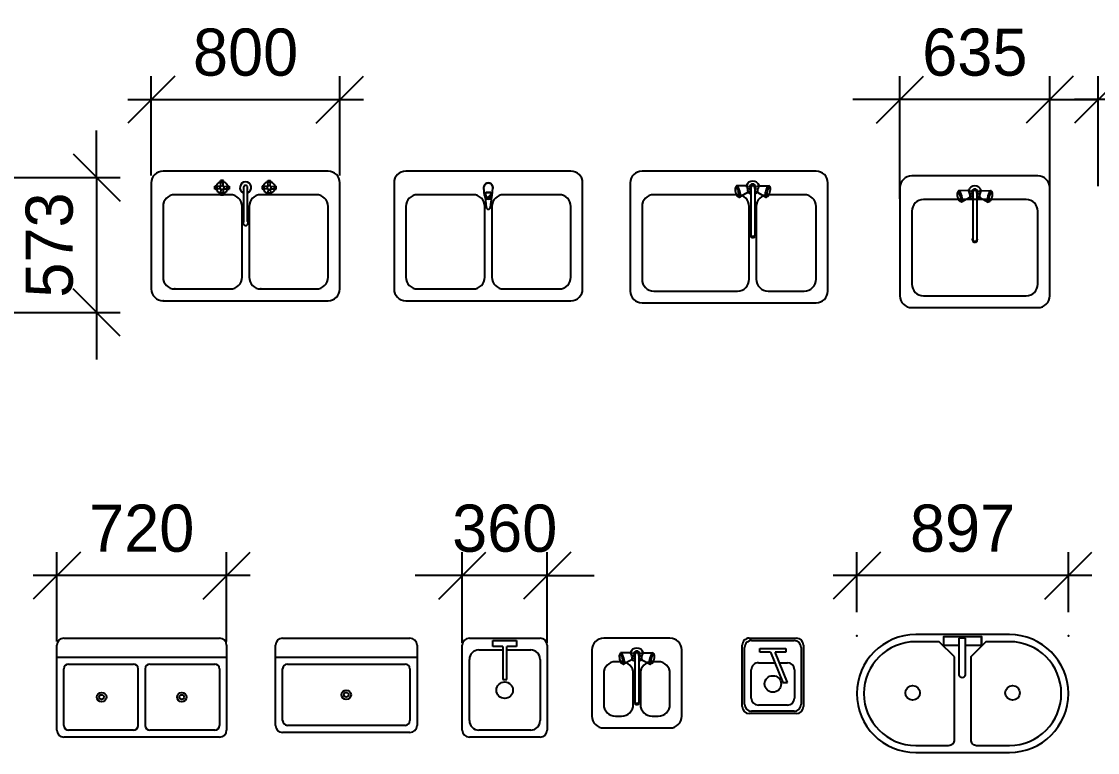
# Model space of a CAD drawing. Header units: millimetres. Extents: x 3103 to 179340, y -10977 to 70536.
# Drawn here: x 20042 to 24606, y 36414 to 39516 of the extents above; entities that cross this region are included whole.
import ezdxf

# ---------------------------------------------------------------- set-up
doc = ezdxf.new("R2010")
doc.units = ezdxf.units.MM
doc.header["$LTSCALE"] = 0.5
doc.layers.add('kuhnja', color=190, linetype='Continuous')
doc.layers.add('MEBEL', color=1, linetype='Continuous')
doc.styles.add('WROMLATS', font='wromlats.shx', dxfattribs={"bigfont": 'bigfont.shx'})
doc.dimstyles.new('juka', dxfattribs={"dimscale": 100, "dimtxt": 2, "dimasz": 2, "dimexe": 1, "dimexo": 1, "dimgap": 1, "dimtad": 1, "dimtoh": 1, "dimdec": 0, "dimzin": 0, "dimdsep": 46, "dimtxsty": 'WROMLATS', "dimblk": 'OBLIQUE', "dimcen": -3, "dimdle": 1, "dimclrd": 256, "dimclre": 256, "dimclrt": 256, "dimadec": 0, "dimazin": 0, "dimtfac": 1, "dimtdec": 0, "dimtix": 1, "dimtmove": 2, "dimatfit": 3, "dimldrblk": 'ORIGIN2', "dimfxl": 1, "dimtvp": 2.5, "dimtolj": 1, "dimtzin": 0, "dimarcsym": 0})
pattern_1 = [(45, (-400, -550), (-35.3553, 35.3553), [])]

# ---------------------------------------------------------------- blocks, each defined once
blk = doc.blocks.new('Sink General_21')
at = {"layer": 'kuhnja', "linetype": 'Continuous'}
for p, q in [((750, 550), (50, 550)), ((291.4, 503.5), (291.6, 503.5)), ((291.7, 504.9), (291.5, 504)), ((291.5, 504), (291.7, 503.1)), ((292.1, 505.6), (291.7, 504.9)), ((291.7, 503.1), (292.1, 502.4)), ((292.8, 506.2), (292.1, 505.6)), ((292.1, 502.4), (292.8, 501.8)), ((293.6, 506.5), (292.8, 506.2)), ((306.4, 506.5), (293.6, 506.5)), ((306.2, 510), (293.8, 510)), ((294, 506.5), (293.8, 510)), ((306, 506.5), (306.2, 510)), ((306.4, 506.5), (307.2, 506.2)), ((307.2, 506.2), (307.9, 505.6)), ((307.9, 502.4), (307.2, 501.8)), ((307.9, 505.6), (308.3, 504.9)), ((308.3, 503.1), (307.9, 502.4)), ((308.3, 504.9), (308.5, 504)), ((308.5, 504), (308.3, 503.1)), ((308.4, 503.5), (308.6, 503.5)), ((491.6, 503.5), (491.4, 503.5)), ((491.7, 504.9), (491.5, 504)), ((491.5, 504), (491.7, 503.1)), ((492.1, 505.6), (491.7, 504.9)), ((491.7, 503.1), (492.1, 502.4)), ((492.8, 506.2), (492.1, 505.6)), ((492.1, 502.4), (492.8, 501.8)), ((493.6, 506.5), (492.8, 506.2)), ((493.6, 506.5), (506.4, 506.5)), ((493.8, 510), (506.2, 510)), ((494, 506.5), (493.8, 510)), ((506, 506.5), (506.2, 510)), ((506.4, 506.5), (507.2, 506.2)), ((507.2, 506.2), (507.9, 505.6)), ((507.9, 502.4), (507.2, 501.8)), ((507.9, 505.6), (508.3, 504.9)), ((508.3, 503.1), (507.9, 502.4)), ((508.3, 504.9), (508.5, 504)), ((508.5, 504), (508.3, 503.1)), ((508.6, 503.5), (508.4, 503.5)), ((0, 500), (0, 50)), ((270, 473.8), (270, 486.2)), ((273.5, 486), (270, 486.2)), ((273.5, 474), (270, 473.8)), ((273.5, 473.6), (273.5, 486.4)), ((273.5, 473.6), (273.8, 472.8)), ((273.8, 472.8), (274.4, 472.1)), ((274.4, 472.1), (275.1, 471.7)), ((275.1, 471.7), (276, 471.5)), ((276, 471.5), (276.9, 471.7)), ((276.9, 471.7), (277.6, 472.1)), ((277.6, 472.1), (278.2, 472.8)), ((278.2, 472.8), (278.5, 473.6)), ((278.5, 486.4), (278.5, 473.6)), ((293.1, 484.7), (278.5, 485.7)), ((293.1, 475.3), (278.5, 474.3)), ((291.6, 456.5), (291.4, 456.5)), ((291.5, 456), (291.7, 456.9)), ((291.6, 481.5), (292.6, 484.2)), ((291.6, 478.5), (291.6, 481.5)), ((292.6, 475.8), (291.6, 478.5)), ((291.7, 456.9), (292.1, 457.6)), ((292.1, 457.6), (292.8, 458.2)), ((292.6, 484.2), (294.5, 486.5)), ((294.5, 473.5), (292.6, 475.8)), ((292.8, 501.8), (293.6, 501.5)), ((292.8, 458.2), (293.6, 458.5)), ((293.6, 501.5), (306.4, 501.5)), ((306.4, 458.5), (293.6, 458.5)), ((295.3, 486.9), (294.3, 501.5)), ((295.3, 473.1), (294.3, 458.5)), ((294.5, 486.5), (297.1, 488)), ((297.1, 472), (294.5, 473.5)), ((297.1, 488), (300, 488.5)), ((300, 471.5), (297.1, 472)), ((300, 488.5), (302.9, 488)), ((302.9, 472), (300, 471.5)), ((302.9, 488), (305.5, 486.5)), ((305.5, 473.5), (302.9, 472)), ((304.7, 486.9), (305.7, 501.5)), ((304.7, 473.1), (305.7, 458.5)), ((305.5, 486.5), (307.4, 484.2)), ((307.4, 475.8), (305.5, 473.5)), ((307.2, 501.8), (306.4, 501.5)), ((307.2, 458.2), (306.4, 458.5)), ((306.9, 484.7), (321.5, 485.7)), ((306.9, 475.3), (321.5, 474.3)), ((307.9, 457.6), (307.2, 458.2)), ((307.4, 484.2), (308.4, 481.5)), ((308.4, 478.5), (307.4, 475.8)), ((308.3, 456.9), (307.9, 457.6)), ((308.5, 456), (308.3, 456.9)), ((308.4, 481.5), (308.4, 478.5)), ((308.6, 456.5), (308.4, 456.5)), ((321.8, 487.2), (321.5, 486.4)), ((321.5, 473.6), (321.5, 486.4)), ((321.8, 472.8), (321.5, 473.6)), ((322.4, 487.9), (321.8, 487.2)), ((322.4, 472.1), (321.8, 472.8)), ((323.1, 488.3), (322.4, 487.9)), ((323.1, 471.7), (322.4, 472.1)), ((324, 488.5), (323.1, 488.3)), ((324, 471.5), (323.1, 471.7)), ((324.9, 488.3), (324, 488.5)), ((324.9, 471.7), (324, 471.5)), ((325.6, 487.9), (324.9, 488.3)), ((325.6, 472.1), (324.9, 471.7)), ((326.2, 487.2), (325.6, 487.9)), ((326.2, 472.8), (325.6, 472.1)), ((326.5, 486.4), (326.2, 487.2)), ((326.5, 473.6), (326.2, 472.8)), ((326.5, 486.4), (326.5, 473.6)), ((326.5, 486), (330, 486.2)), ((326.5, 474), (330, 473.8)), ((330, 486.2), (330, 473.8)), ((392.2, 484.5), (391.1, 481.6)), ((391.1, 481.6), (391.1, 336)), ((394.2, 486.9), (392.2, 484.5)), ((396.9, 488.5), (394.2, 486.9)), ((400, 489), (396.9, 488.5)), ((403.1, 488.5), (400, 489)), ((405.8, 486.9), (403.1, 488.5)), ((407.8, 484.5), (405.8, 486.9)), ((408.9, 481.6), (407.8, 484.5)), ((408.9, 336), (408.9, 481.6)), ((470, 486.2), (470, 473.8)), ((473.5, 486), (470, 486.2)), ((473.5, 474), (470, 473.8)), ((473.5, 486.4), (473.8, 487.2)), ((473.5, 486.4), (473.5, 473.6)), ((473.5, 473.6), (473.8, 472.8)), ((473.8, 487.2), (474.4, 487.9)), ((473.8, 472.8), (474.4, 472.1)), ((474.4, 487.9), (475.1, 488.3)), ((474.4, 472.1), (475.1, 471.7)), ((475.1, 488.3), (476, 488.5)), ((475.1, 471.7), (476, 471.5)), ((476, 488.5), (476.9, 488.3)), ((476, 471.5), (476.9, 471.7)), ((476.9, 488.3), (477.6, 487.9)), ((476.9, 471.7), (477.6, 472.1)), ((477.6, 487.9), (478.2, 487.2)), ((477.6, 472.1), (478.2, 472.8)), ((478.2, 487.2), (478.5, 486.4)), ((478.2, 472.8), (478.5, 473.6)), ((478.5, 473.6), (478.5, 486.4)), ((493.1, 484.7), (478.5, 485.7)), ((493.1, 475.3), (478.5, 474.3)), ((491.4, 456.5), (491.6, 456.5)), ((491.5, 456), (491.7, 456.9)), ((492.6, 484.2), (491.6, 481.5)), ((491.6, 481.5), (491.6, 478.5)), ((491.6, 478.5), (492.6, 475.8)), ((491.7, 456.9), (492.1, 457.6)), ((492.1, 457.6), (492.8, 458.2)), ((494.5, 486.5), (492.6, 484.2)), ((492.6, 475.8), (494.5, 473.5)), ((492.8, 501.8), (493.6, 501.5)), ((492.8, 458.2), (493.6, 458.5)), ((506.4, 501.5), (493.6, 501.5)), ((493.6, 458.5), (506.4, 458.5)), ((495.3, 486.9), (494.3, 501.5)), ((495.3, 473.1), (494.3, 458.5)), ((497.1, 488), (494.5, 486.5)), ((494.5, 473.5), (497.1, 472)), ((500, 488.5), (497.1, 488)), ((497.1, 472), (500, 471.5)), ((502.9, 488), (500, 488.5)), ((500, 471.5), (502.9, 472)), ((505.5, 486.5), (502.9, 488)), ((502.9, 472), (505.5, 473.5)), ((504.7, 486.9), (505.7, 501.5)), ((504.7, 473.1), (505.7, 458.5)), ((507.4, 484.2), (505.5, 486.5)), ((505.5, 473.5), (507.4, 475.8)), ((507.2, 501.8), (506.4, 501.5)), ((507.2, 458.2), (506.4, 458.5)), ((506.9, 484.7), (521.5, 485.7)), ((506.9, 475.3), (521.5, 474.3)), ((507.9, 457.6), (507.2, 458.2)), ((508.4, 481.5), (507.4, 484.2)), ((507.4, 475.8), (508.4, 478.5)), ((508.3, 456.9), (507.9, 457.6)), ((508.5, 456), (508.3, 456.9)), ((508.4, 478.5), (508.4, 481.5)), ((508.4, 456.5), (508.6, 456.5)), ((521.8, 487.2), (521.5, 486.4)), ((521.5, 486.4), (521.5, 473.6)), ((521.8, 472.8), (521.5, 473.6)), ((522.4, 487.9), (521.8, 487.2)), ((522.4, 472.1), (521.8, 472.8)), ((523.1, 488.3), (522.4, 487.9)), ((523.1, 471.7), (522.4, 472.1)), ((524, 488.5), (523.1, 488.3)), ((524, 471.5), (523.1, 471.7)), ((524.9, 488.3), (524, 488.5)), ((524.9, 471.7), (524, 471.5)), ((525.6, 487.9), (524.9, 488.3)), ((525.6, 472.1), (524.9, 471.7)), ((526.2, 487.2), (525.6, 487.9)), ((526.2, 472.8), (525.6, 472.1)), ((526.5, 486.4), (526.2, 487.2)), ((526.5, 473.6), (526.2, 472.8)), ((526.5, 473.6), (526.5, 486.4)), ((526.5, 486), (530, 486.2)), ((526.5, 474), (530, 473.8)), ((530, 473.8), (530, 486.2)), ((800, 50), (800, 500)), ((335, 450), (100, 450)), ((291.7, 455.1), (291.5, 456)), ((292.1, 454.4), (291.7, 455.1)), ((292.8, 453.8), (292.1, 454.4)), ((293.6, 453.5), (292.8, 453.8)), ((293.6, 453.5), (306.4, 453.5)), ((294, 453.5), (293.8, 450)), ((293.8, 450), (306.2, 450)), ((306, 453.5), (306.2, 450)), ((306.4, 453.5), (307.2, 453.8)), ((307.2, 453.8), (307.9, 454.4)), ((307.9, 454.4), (308.3, 455.1)), ((308.3, 455.1), (308.5, 456)), ((700, 450), (465, 450)), ((491.7, 455.1), (491.5, 456)), ((492.1, 454.4), (491.7, 455.1)), ((492.8, 453.8), (492.1, 454.4)), ((493.6, 453.5), (492.8, 453.8)), ((506.4, 453.5), (493.6, 453.5)), ((494, 453.5), (493.8, 450)), ((506.2, 450), (493.8, 450)), ((506, 453.5), (506.2, 450)), ((506.4, 453.5), (507.2, 453.8)), ((507.2, 453.8), (507.9, 454.4)), ((507.9, 454.4), (508.3, 455.1)), ((508.3, 455.1), (508.5, 456)), ((50, 400), (50, 100)), ((385, 100), (385, 400)), ((415, 400), (415, 100)), ((750, 100), (750, 400)), ((100, 50), (335, 50)), ((465, 50), (700, 50)), ((50, 0), (750, 0))]:
    blk.add_line(p, q, dxfattribs=at)
for centre, radius, start, end in [((50, 500), 50, 90, 180), ((750, 500), 50, 0, 90), ((300, 480), 25, 109.6792, 160.2331), ((300, 480), 25, 19.6792, 70.3208), ((400, 480), 24, 291.6726, 248.3274), ((500, 480), 25, 109.6792, 160.3208), ((500, 480), 25, 19.6792, 70.3208), ((276, 486), 2.5, 9.9996, 170.0004), ((300, 480), 25, 199.6792, 250.3208), ((300, 480), 25, 289.6792, 340.3208), ((500, 480), 25, 199.6792, 250.3208), ((500, 480), 25, 289.6792, 340.3208), ((100, 400), 50, 90, 180), ((335, 400), 50, 0, 90), ((465, 400), 50, 90, 180), ((700, 400), 50, 0, 90), ((400, 329.9), 10.7, 145.6759, 34.3241), ((100, 100), 50, 180, 270), ((335, 100), 50, 270, 0), ((465, 100), 50, 180, 270), ((700, 100), 50, 270, 0), ((50, 50), 50, 180, 270), ((750, 50), 50, 270, 0)]:
    blk.add_arc(centre, radius, start, end, dxfattribs=at)
for p in [(100, 50), (465, 50), (50, 0)]:
    blk.add_point(p, dxfattribs=at)
blk = doc.blocks.new('Sink-single - 30 in top')
at = {"layer": 'kuhnja'}
blk.add_line((-15, -3.999996), (15, -3.999996), dxfattribs=at)
for points in [[(-13.5, 0), (13.5, 0)], [(-15, -18.499996), (-15, -1.5)], [(15, -1.5), (15, -18.499996)], [(-13.5, -17.499996), (-13.5, -6.499996)], [(-12.5, -5.499996), (12.5, -5.499996)], [(13.5, -6.499996), (13.5, -17.499996)], [(13.5, -19.999996), (-13.5, -19.999996)], [(12.5, -18.499996), (-12.5, -18.499996)]]:
    blk.add_lwpolyline(points, dxfattribs=at)
for radius in [1, 0.5]:
    blk.add_circle((0, -11.999996), radius, dxfattribs=at)
for centre, radius, start, end in [((-13.5, -1.5), 1.5, 90, 180), ((13.5, -1.5), 1.5, 0, 90), ((-12.5, -6.499996), 1, 90, 180), ((12.5, -6.499996), 1, 0, 90), ((-12.5, -17.499996), 1, 180, 270), ((12.5, -17.499996), 1, 270, 0), ((-13.5, -18.499996), 1.5, 180, 270), ((13.5, -18.499996), 1.5, 270, 0)]:
    blk.add_arc(centre, radius, start, end, dxfattribs=at)
blk = doc.blocks.new('Sink-double - 36 in top')
at = {"layer": 'kuhnja'}
for p, q in [((-18, -4), (18, -4)), ((-0.75, -18.5), (-0.75, -6.5)), ((0.75, -6.5), (0.75, -18.5))]:
    blk.add_line(p, q, dxfattribs=at)
for points in [[(-16.5, 0), (16.5, 0)], [(-18, -19.5), (-18, -1.5)], [(18, -1.5), (18, -19.5)], [(-16.5, -18.5), (-16.5, -6.5)], [(-15.5, -5.5), (-1.75, -5.5)], [(1.75, -5.5), (15.5, -5.5)], [(16.5, -6.5), (16.5, -18.5)], [(-1.75, -19.5), (-15.5, -19.5)], [(15.5, -19.5), (1.75, -19.5)], [(16.5, -21), (-16.5, -21)]]:
    blk.add_lwpolyline(points, dxfattribs=at)
for centre, radius in [((-8.5, -12.5), 1), ((-8.5, -12.5), 0.5), ((8.5, -12.5), 1), ((8.5, -12.5), 0.5)]:
    blk.add_circle(centre, radius, dxfattribs=at)
for centre, radius, start, end in [((-16.5, -1.5), 1.5, 90, 180), ((16.5, -1.5), 1.5, 0, 90), ((-15.5, -6.5), 1, 90, 180), ((-1.75, -6.5), 1, 0, 90), ((1.75, -6.5), 1, 90, 180), ((15.5, -6.5), 1, 0, 90), ((-16.5, -19.5), 1.5, 180, 270), ((-15.5, -18.5), 1, 180, 270), ((-1.75, -18.5), 1, 270, 0), ((1.75, -18.5), 1, 180, 270), ((15.5, -18.5), 1, 270, 0), ((16.5, -19.5), 1.5, 270, 0)]:
    blk.add_arc(centre, radius, start, end, dxfattribs=at)
blk = doc.blocks.new('M_KIT_KSINK_3D DOUBLE SINK - PLAINROUND_P')
at = {"layer": 'kuhnja', "linetype": 'ByBlock', "lineweight": -2}
for p, q in [((40.8, 80.8), (40.8, 12.2)), ((164.9, 12.2), (9.8, 12.2)), ((9.8, 12.2), (9.8, -15.8)), ((9.8, -15.8), (164.9, -15.8))]:
    blk.add_line(p, q, dxfattribs=at)
for points in [[(-5.1, 198.6), (-5.1, -198.6, 1), (494.9, -198.6), (494.9, 198.6, 1)], [(24.9, 198.6), (24.9, 99.2), (89.7, 34.4), (439.9, 34.4, 0.414214), (464.9, 59.4), (464.9, 198.6, 1)], [(89.7, -34.4), (24.9, -99.2), (24.9, -198.6, 1), (464.9, -198.6), (464.9, -59.4, 0.414214), (439.9, -34.4)]]:
    blk.add_lwpolyline(points, format="xyb", close=True, dxfattribs=at)
blk.add_lwpolyline([(40.8, -15.8), (40.8, -79.2), (3.3, -79.2), (3.3, 80.8), (40.8, 80.8), (3.3, 80.8)], dxfattribs=at)
blk.add_lwpolyline([(164.9, -15.8, 0.833333), (164.9, 12.2)], format="xyb", dxfattribs=at)
for centre in [(242, 211.9), (242, -211.9)]:
    blk.add_circle(centre, 30.8, dxfattribs=at)
for p in [(0, 448.6), (0, -448.6)]:
    blk.add_point(p, dxfattribs=at)
blk = doc.blocks.new('ra6')
at = {"layer": 'kuhnja'}
h = blk.add_hatch(dxfattribs=at)
h.set_pattern_fill('100__1', color=256, scale=0.5, angle=45, style=0)
h.set_pattern_definition(pattern_1)
h.paths.add_polyline_path([(0, -161.4, -0.378173), (-8.9, -153.5), (-14.2, -111.2, -0.12102), (-16.8, -103.6), (-18.7, -77.1, -0.524536), (0, -50)], flags=0)
h = blk.add_hatch(dxfattribs=at)
h.set_pattern_fill('100__1', color=256, scale=0.5, angle=45, style=0)
h.set_pattern_definition(pattern_1)
h.paths.add_polyline_path([(0, -161.4, 0.378173), (8.9, -153.5), (14.2, -111.2, 0.12102), (16.8, -103.6), (18.7, -77.1, 0.524536), (0, -50)], flags=0)
for p, q in [((350, 0), (-350, 0)), ((-400, -50), (-400, -500)), ((-19.1, -71.3), (-19, -67.3)), ((-16.8, -103.6), (-19.1, -71.3)), ((-10.9, -89.9), (10.9, -89.9)), ((-10.9, -101.8), (-10.9, -89.9)), ((-10.9, -90.5), (10.9, -90.5)), ((10.9, -89.9), (10.9, -101.8)), ((16.8, -103.6), (19.1, -71.3)), ((19.1, -71.3), (19, -67.3)), ((400, -500), (400, -50)), ((-65, -100), (-300, -100)), ((-14.2, -111.2), (-8.9, -153.5)), ((8.9, -153.5), (14.2, -111.2)), ((300, -100), (65, -100)), ((-350, -150), (-350, -450)), ((-15, -450), (-15, -150)), ((15, -150), (15, -450)), ((350, -450), (350, -150)), ((-300, -500), (-300, -500)), ((-300, -500), (-65, -500)), ((65, -500), (65, -500)), ((65, -500), (300, -500)), ((-350, -550), (-350, -550)), ((-350, -550), (350, -550))]:
    blk.add_line(p, q, dxfattribs=at)
for centre, radius, start, end in [((-350, -50), 50, 90, 180), ((350, -50), 50, 0, 90), ((0, -70), 20, 339.2856, 200.7144), ((0, -70), 19.2, 7.8374, 171.8967), ((-300, -150), 50, 90, 180), ((-65, -150), 50, 0, 90), ((0, -101.5), 16.9, 185.1696, 354.8304), ((0, -102), 16.9, 185.1696, 354.8304), ((0, -101.8), 10.9, 180, 0), ((65, -150), 50, 90, 180), ((300, -150), 50, 0, 90), ((0, -152.4), 8.95, 187.1389, 352.8611), ((-300, -450), 50, 180, 270), ((-65, -450), 50, 270, 0), ((65, -450), 50, 180, 270), ((300, -450), 50, 270, 0), ((-350, -500), 50, 180, 270), ((350, -500), 50, 270, 0)]:
    blk.add_arc(centre, radius, start, end, dxfattribs=at)
blk = doc.blocks.new('ra8')
at = {"layer": 'kuhnja'}
for p, q in [((369.1, 0), (-369.1, 0)), ((91.9, -43.4), (84.1, -47.3)), ((100.6, -42), (91.9, -43.4)), ((109.2, -43.4), (100.6, -42)), ((117, -47.3), (109.2, -43.4)), ((-419.1, -50), (-419.1, -508.8)), ((25.8, -73.3), (25.7, -77.9)), ((25.7, -77.9), (26.2, -83.5)), ((26.8, -70.1), (25.8, -73.3)), ((26.2, -83.5), (27.6, -89.6)), ((29.7, -64.4), (26.8, -70.1)), ((28.3, -68.7), (26.8, -70.1)), ((27.6, -89.6), (29.4, -95.5)), ((30.4, -69.1), (28.3, -68.7)), ((31.6, -62.6), (29.7, -64.4)), ((32.8, -71.4), (30.4, -69.1)), ((71, -62.4), (31.6, -62.6)), ((34.3, -63.2), (31.6, -62.6)), ((35.3, -75.3), (32.8, -71.4)), ((37.3, -66), (34.3, -63.2)), ((37.6, -80.5), (35.3, -75.3)), ((40.3, -70.9), (37.3, -66)), ((39.5, -86.4), (37.6, -80.5)), ((40.8, -92.4), (39.5, -86.4)), ((43.2, -77.4), (40.3, -70.9)), ((45.6, -84.7), (43.2, -77.4)), ((47.2, -92.3), (45.6, -84.7)), ((72.6, -62.7), (71, -62.4)), ((74.4, -64.5), (72.6, -62.7)), ((74, -61.3), (73.6, -63.7)), ((77.9, -53.5), (74, -61.3)), ((81.9, -62.6), (74.4, -64.6)), ((76.2, -67.4), (74.4, -64.5)), ((77.9, -71.3), (76.2, -67.4)), ((84.1, -47.3), (77.9, -53.5)), ((79.3, -75.7), (77.9, -71.3)), ((78.7, -91.4), (79.9, -90.3)), ((80.3, -80.2), (79.3, -75.7)), ((79.9, -90.3), (80.6, -87.9)), ((80.8, -84.4), (80.3, -80.2)), ((80.4, -88.9), (84.1, -92.7)), ((80.6, -87.9), (80.8, -84.4)), ((88.1, -85.8), (80.6, -87.8)), ((88.4, -61.2), (85.6, -70)), ((85.6, -70), (88.4, -78.8)), ((95.9, -55.7), (88.4, -61.2)), ((88.4, -78.8), (92.1, -81.5)), ((92.5, -64.1), (90.6, -70)), ((90.6, -70), (92.1, -74.6)), ((93.7, -65), (92.1, -70)), ((92.1, -70), (92.1, -270.1)), ((97.5, -60.5), (92.5, -64.1)), ((98, -61.9), (93.7, -65)), ((105.2, -55.7), (95.9, -55.7)), ((103.7, -60.5), (97.5, -60.5)), ((103.2, -61.9), (98, -61.9)), ((107.5, -65), (103.2, -61.9)), ((108.7, -64.1), (103.7, -60.5)), ((112.7, -61.2), (105.2, -55.7)), ((109.1, -70), (107.5, -65)), ((110.6, -70), (108.7, -64.1)), ((109.1, -70), (109.1, -270.1)), ((109.1, -74.6), (110.6, -70)), ((109.1, -81.5), (112.7, -78.8)), ((115.6, -70), (112.7, -61.2)), ((112.7, -78.8), (115.6, -70)), ((113.1, -85.8), (120.5, -87.8)), ((123.2, -53.5), (117, -47.3)), ((117, -92.7), (120.8, -88.9)), ((119.2, -62.6), (126.7, -64.6)), ((120.8, -80.2), (120.4, -84.4)), ((120.4, -84.4), (120.5, -87.9)), ((120.5, -87.9), (121.2, -90.3)), ((121.8, -75.7), (120.8, -80.2)), ((121.2, -90.3), (122.4, -91.4)), ((123.2, -71.3), (121.8, -75.7)), ((127.2, -61.3), (123.2, -53.5)), ((125, -67.4), (123.2, -71.3)), ((126.8, -64.5), (125, -67.4)), ((128.6, -62.7), (126.8, -64.5)), ((127.6, -63.7), (127.2, -61.3)), ((130.2, -62.4), (128.6, -62.7)), ((130.2, -62.4), (169.5, -62.6)), ((155.6, -84.7), (154, -92.3)), ((158, -77.4), (155.6, -84.7)), ((160.8, -70.9), (158, -77.4)), ((161.7, -86.4), (160.4, -92.4)), ((163.9, -66), (160.8, -70.9)), ((163.6, -80.5), (161.7, -86.4)), ((165.9, -75.3), (163.6, -80.5)), ((166.9, -63.2), (163.9, -66)), ((168.3, -71.4), (165.9, -75.3)), ((169.5, -62.6), (166.9, -63.2)), ((170.7, -69.1), (168.3, -71.4)), ((171.5, -64.4), (169.5, -62.6)), ((172.8, -68.7), (170.7, -69.1)), ((171.5, -64.4), (174.4, -70.1)), ((171.7, -95.5), (173.6, -89.6)), ((174.4, -70.1), (172.8, -68.7)), ((173.6, -89.6), (174.9, -83.5)), ((175.3, -73.3), (174.4, -70.1)), ((174.9, -83.5), (175.5, -77.9)), ((175.5, -77.9), (175.3, -73.3)), ((419.1, -508.8), (419.1, -50)), ((35.6, -100), (-319.1, -100)), ((29.4, -95.5), (31.7, -100.6)), ((31.7, -100.6), (34.2, -104.5)), ((34.2, -104.5), (36.6, -106.8)), ((42, -110.3), (36.6, -106.8)), ((36.6, -106.8), (38.7, -107.3)), ((38.7, -107.3), (40.3, -105.8)), ((40.3, -105.8), (41.2, -102.7)), ((41.4, -98), (40.8, -92.4)), ((41.2, -102.7), (41.4, -98)), ((42, -110.3), (44.6, -110.9)), ((78.7, -91.4), (44.6, -110.9)), ((44.6, -110.9), (46.6, -109.1)), ((46.6, -109.1), (47.7, -105.1)), ((48, -99.3), (47.2, -92.3)), ((47.7, -105.1), (48, -99.3)), ((84.1, -92.7), (91.9, -96.6)), ((91.9, -96.6), (92.1, -96.7)), ((109.1, -96.7), (109.2, -96.6)), ((109.2, -96.6), (117, -92.7)), ((122.4, -91.4), (156.6, -110.9)), ((154, -92.3), (153.2, -99.3)), ((153.2, -99.3), (153.4, -105.1)), ((153.4, -105.1), (154.6, -109.1)), ((154.6, -109.1), (156.6, -110.9)), ((156.6, -110.9), (159.2, -110.3)), ((159.2, -110.3), (164.6, -106.8)), ((160.4, -92.4), (159.8, -98)), ((159.8, -98), (159.9, -102.7)), ((159.9, -102.7), (160.9, -105.8)), ((160.9, -105.8), (162.5, -107.3)), ((162.5, -107.3), (164.6, -106.8)), ((164.6, -106.8), (167, -104.5)), ((319.1, -100), (165.6, -100)), ((167, -104.5), (169.4, -100.6)), ((169.4, -100.6), (171.7, -95.5)), ((-369.1, -150), (-369.1, -458.8)), ((85.6, -458.8), (85.6, -150)), ((115.6, -150), (115.6, -458.8)), ((369.1, -458.8), (369.1, -150)), ((90.1, -270.1), (92.1, -264.4)), ((92.1, -275.8), (90.1, -270.1)), ((93.7, -274.7), (92.1, -270.1)), ((109.1, -270.1), (107.5, -274.7)), ((109.1, -264.4), (111.1, -270.1)), ((111.1, -270.1), (109.1, -275.8)), ((92.1, -275.8), (93.7, -280.2)), ((97.3, -279.4), (92.1, -275.8)), ((98, -277.6), (93.7, -274.7)), ((98, -283.1), (93.7, -280.2)), ((103.8, -279.4), (97.3, -279.4)), ((103.2, -277.6), (98, -277.6)), ((103.2, -283.1), (98, -283.1)), ((107.5, -274.7), (103.2, -277.6)), ((107.5, -280.2), (103.2, -283.1)), ((109.1, -275.8), (103.8, -279.4)), ((109.1, -275.8), (107.5, -280.2)), ((-319.1, -508.8), (-319.1, -508.8)), ((-319.1, -508.8), (35.6, -508.8)), ((165.6, -508.8), (165.6, -508.8)), ((165.6, -508.8), (319.1, -508.8)), ((-369.1, -558.8), (-369.1, -558.8)), ((-369.1, -558.8), (369.1, -558.8))]:
    blk.add_line(p, q, dxfattribs=at)
for centre, start, end in [((-369.1, -50), 90, 180), ((369.1, -50), 0, 90), ((-319.1, -150), 90, 180), ((35.6, -150), 0, 90), ((165.6, -150), 90, 180), ((319.1, -150), 0, 90), ((-319.1, -458.8), 180, 270), ((35.6, -458.8), 270, 0), ((165.6, -458.8), 180, 270), ((319.1, -458.8), 270, 0), ((-369.1, -508.8), 180, 270), ((369.1, -508.8), 270, 0)]:
    blk.add_arc(centre, 50, start, end, dxfattribs=at)
blk = doc.blocks.new('ra9')
at = {"layer": 'kuhnja'}
for p, q in [((267.5, 0), (-267.5, 0)), ((-8.7, -43.4), (-16.5, -47.3)), ((0, -42), (-8.7, -43.4)), ((8.7, -43.4), (0, -42)), ((16.5, -47.3), (8.7, -43.4)), ((-317.5, -50), (-317.5, -508.8)), ((-74.8, -73.3), (-74.9, -77.9)), ((-74.9, -77.9), (-74.3, -83.5)), ((-73.8, -70.1), (-74.8, -73.3)), ((-74.3, -83.5), (-73, -89.6)), ((-70.9, -64.4), (-73.8, -70.1)), ((-72.2, -68.7), (-73.8, -70.1)), ((-73, -89.6), (-71.1, -95.5)), ((-70.1, -69.1), (-72.2, -68.7)), ((-68.9, -62.6), (-70.9, -64.4)), ((-67.7, -71.4), (-70.1, -69.1)), ((-29.6, -62.4), (-68.9, -62.6)), ((-66.3, -63.2), (-68.9, -62.6)), ((-65.3, -75.3), (-67.7, -71.4)), ((-63.3, -66), (-66.3, -63.2)), ((-63, -80.5), (-65.3, -75.3)), ((-60.2, -70.9), (-63.3, -66)), ((-61.1, -86.4), (-63, -80.5)), ((-59.8, -92.4), (-61.1, -86.4)), ((-57.4, -77.4), (-60.2, -70.9)), ((-55, -84.7), (-57.4, -77.4)), ((-53.4, -92.3), (-55, -84.7)), ((-28, -62.7), (-29.6, -62.4)), ((-26.2, -64.5), (-28, -62.7)), ((-26.6, -61.3), (-27, -63.7)), ((-22.7, -53.5), (-26.6, -61.3)), ((-18.6, -62.6), (-26.2, -64.6)), ((-24.4, -67.4), (-26.2, -64.5)), ((-22.7, -71.3), (-24.4, -67.4)), ((-16.5, -47.3), (-22.7, -53.5)), ((-21.2, -75.7), (-22.7, -71.3)), ((-21.8, -91.4), (-20.6, -90.3)), ((-20.3, -80.2), (-21.2, -75.7)), ((-20.6, -90.3), (-19.9, -87.9)), ((-19.8, -84.4), (-20.3, -80.2)), ((-20.2, -88.9), (-16.5, -92.7)), ((-19.9, -87.9), (-19.8, -84.4)), ((-12.5, -85.8), (-19.9, -87.8)), ((-12.1, -61.2), (-15, -70)), ((-15, -70), (-12.1, -78.8)), ((-4.6, -55.7), (-12.1, -61.2)), ((-12.1, -78.8), (-8.5, -81.5)), ((-8.1, -64.1), (-10, -70)), ((-10, -70), (-8.5, -74.6)), ((-6.9, -65), (-8.5, -70)), ((-8.5, -70), (-8.5, -270.1)), ((-3.1, -60.5), (-8.1, -64.1)), ((-2.6, -61.9), (-6.9, -65)), ((4.6, -55.7), (-4.6, -55.7)), ((3.1, -60.5), (-3.1, -60.5)), ((2.6, -61.9), (-2.6, -61.9)), ((6.9, -65), (2.6, -61.9)), ((8.1, -64.1), (3.1, -60.5)), ((12.1, -61.2), (4.6, -55.7)), ((8.5, -70), (6.9, -65)), ((10, -70), (8.1, -64.1)), ((8.5, -70), (8.5, -270.1)), ((8.5, -74.6), (10, -70)), ((8.5, -81.5), (12.1, -78.8)), ((15, -70), (12.1, -61.2)), ((12.1, -78.8), (15, -70)), ((12.5, -85.8), (19.9, -87.8)), ((22.7, -53.5), (16.5, -47.3)), ((16.5, -92.7), (20.2, -88.9)), ((18.6, -62.6), (26.2, -64.6)), ((20.3, -80.2), (19.8, -84.4)), ((19.8, -84.4), (19.9, -87.9)), ((19.9, -87.9), (20.6, -90.3)), ((21.2, -75.7), (20.3, -80.2)), ((20.6, -90.3), (21.8, -91.4)), ((22.7, -71.3), (21.2, -75.7)), ((26.6, -61.3), (22.7, -53.5)), ((24.4, -67.4), (22.7, -71.3)), ((26.2, -64.5), (24.4, -67.4)), ((28, -62.7), (26.2, -64.5)), ((27, -63.7), (26.6, -61.3)), ((29.6, -62.4), (28, -62.7)), ((29.6, -62.4), (68.9, -62.6)), ((55, -84.7), (53.4, -92.3)), ((57.4, -77.4), (55, -84.7)), ((60.2, -70.9), (57.4, -77.4)), ((61.1, -86.4), (59.8, -92.4)), ((63.3, -66), (60.2, -70.9)), ((63, -80.5), (61.1, -86.4)), ((65.3, -75.3), (63, -80.5)), ((66.3, -63.2), (63.3, -66)), ((67.7, -71.4), (65.3, -75.3)), ((68.9, -62.6), (66.3, -63.2)), ((70.1, -69.1), (67.7, -71.4)), ((70.9, -64.4), (68.9, -62.6)), ((72.2, -68.7), (70.1, -69.1)), ((70.9, -64.4), (73.8, -70.1)), ((71.1, -95.5), (73, -89.6)), ((73.8, -70.1), (72.2, -68.7)), ((73, -89.6), (74.3, -83.5)), ((74.8, -73.3), (73.8, -70.1)), ((74.3, -83.5), (74.9, -77.9)), ((74.9, -77.9), (74.8, -73.3)), ((317.5, -508.8), (317.5, -50)), ((217.5, -100), (-217.5, -100)), ((-71.1, -95.5), (-68.8, -100.6)), ((-68.8, -100.6), (-66.4, -104.5)), ((-66.4, -104.5), (-64, -106.8)), ((-58.6, -110.3), (-64, -106.8)), ((-64, -106.8), (-61.9, -107.3)), ((-61.9, -107.3), (-60.3, -105.8)), ((-60.3, -105.8), (-59.4, -102.7)), ((-59.2, -98), (-59.8, -92.4)), ((-59.4, -102.7), (-59.2, -98)), ((-58.6, -110.3), (-56, -110.9)), ((-21.8, -91.4), (-56, -110.9)), ((-56, -110.9), (-54, -109.1)), ((-54, -109.1), (-52.8, -105.1)), ((-52.6, -99.3), (-53.4, -92.3)), ((-52.8, -105.1), (-52.6, -99.3)), ((-16.5, -92.7), (-8.7, -96.6)), ((-8.7, -96.6), (-8.5, -96.7)), ((8.5, -96.7), (8.7, -96.6)), ((8.7, -96.6), (16.5, -92.7)), ((21.8, -91.4), (56, -110.9)), ((53.4, -92.3), (52.6, -99.3)), ((52.6, -99.3), (52.8, -105.1)), ((52.8, -105.1), (54, -109.1)), ((54, -109.1), (56, -110.9)), ((56, -110.9), (58.6, -110.3)), ((58.6, -110.3), (64, -106.8)), ((59.8, -92.4), (59.2, -98)), ((59.2, -98), (59.4, -102.7)), ((59.4, -102.7), (60.3, -105.8)), ((60.3, -105.8), (61.9, -107.3)), ((61.9, -107.3), (64, -106.8)), ((64, -106.8), (66.4, -104.5)), ((66.4, -104.5), (68.8, -100.6)), ((68.8, -100.6), (71.1, -95.5)), ((-267.5, -150), (-267.5, -458.8)), ((267.5, -458.8), (267.5, -150)), ((-10.5, -270.1), (-8.5, -264.4)), ((-8.5, -275.8), (-10.5, -270.1)), ((-6.9, -274.7), (-8.5, -270.1)), ((8.5, -270.1), (6.9, -274.7)), ((8.5, -264.4), (10.5, -270.1)), ((10.5, -270.1), (8.5, -275.8)), ((-8.5, -275.8), (-6.9, -280.2)), ((-3.2, -279.4), (-8.5, -275.8)), ((-2.6, -277.6), (-6.9, -274.7)), ((-2.6, -283.1), (-6.9, -280.2)), ((3.2, -279.4), (-3.2, -279.4)), ((2.6, -277.6), (-2.6, -277.6)), ((2.6, -283.1), (-2.6, -283.1)), ((6.9, -274.7), (2.6, -277.6)), ((6.9, -280.2), (2.6, -283.1)), ((8.5, -275.8), (3.2, -279.4)), ((8.5, -275.8), (6.9, -280.2)), ((-217.5, -508.8), (-217.5, -508.8)), ((-217.5, -508.8), (217.5, -508.8)), ((-267.5, -558.8), (-267.5, -558.8)), ((-267.5, -558.8), (267.5, -558.8))]:
    blk.add_line(p, q, dxfattribs=at)
for centre, start, end in [((-267.5, -50), 90, 180), ((267.5, -50), 0, 90), ((-217.5, -150), 90, 180), ((217.5, -150), 0, 90), ((-217.5, -458.8), 180, 270), ((217.5, -458.8), 270, 0), ((-267.5, -508.8), 180, 270), ((267.5, -508.8), 270, 0)]:
    blk.add_arc(centre, 50, start, end, dxfattribs=at)
blk = doc.blocks.new('_Oblique')
at = {"color": 0, "lineweight": -2}
blk.add_line((-0.5, -0.5), (0.5, 0.5), dxfattribs=at)
blk = doc.blocks.new('*D781')
at = {"layer": 'Defpoints', "color": 0, "transparency": 16777216}
for p in [(19892, 38853.8), (19892, 38281), (20360.6, 38281)]:
    blk.add_point(p, dxfattribs=at)
at = {"layer": 'MEBEL', "lineweight": -2, "transparency": 16777216}
for p, q in [((20360.6, 38853.8), (20360.6, 39053.8)), ((19992, 38853.8), (20460.6, 38853.8)), ((20360.6, 38853.8), (20360.6, 38281)), ((19992, 38281), (20460.6, 38281)), ((20360.6, 38281), (20360.6, 38081))]:
    blk.add_line(p, q, dxfattribs=at)
at = {"layer": 'MEBEL', "lineweight": -2, "transparency": 16777216, "xscale": 200, "yscale": 200, "zscale": 200}
for p, rotation in [((20360.6, 38853.8), 270), ((20360.6, 38281), 90)]:
    blk.add_blockref('_Oblique', p, dxfattribs=dict(at, rotation=rotation))
at = {"layer": 'MEBEL', "transparency": 16777216, "insert": (20160.6, 38567.4), "char_height": 200, "attachment_point": 5, "rotation": 90, "style": 'WROMLATS'}
blk.add_mtext('\\A1;573', dxfattribs=at)
blk = doc.blocks.new('_Origin2')
at = {"color": 0, "linetype": 'ByBlock', "lineweight": -2}
blk.add_line((-0.5, 0), (-1, 0), dxfattribs=at)
for radius in [0.5, 0.25]:
    blk.add_circle((0, 0), radius, dxfattribs=at)
blk = doc.blocks.new('*D782')
at = {"layer": 'Defpoints', "color": 0, "transparency": 16777216}
for p in [(21392.4, 39184.5), (20592.4, 38762.7), (21392.4, 38762.7)]:
    blk.add_point(p, dxfattribs=at)
at = {"layer": 'MEBEL', "lineweight": -2, "transparency": 16777216}
for p, q in [((20592.4, 38862.7), (20592.4, 39284.5)), ((21392.4, 38862.7), (21392.4, 39284.5)), ((20492.4, 39184.5), (21492.4, 39184.5))]:
    blk.add_line(p, q, dxfattribs=at)
at = {"layer": 'MEBEL', "lineweight": -2, "transparency": 16777216, "xscale": 200, "yscale": 200, "zscale": 200, "rotation": 180}
blk.add_blockref('_Oblique', (20592.4, 39184.5), dxfattribs=at)
at = {"layer": 'MEBEL', "lineweight": -2, "transparency": 16777216, "xscale": 200, "yscale": 200, "zscale": 200}
blk.add_blockref('_Oblique', (21392.4, 39184.5), dxfattribs=at)
at = {"layer": 'MEBEL', "transparency": 16777216, "insert": (20992.4, 39384.5), "char_height": 200, "attachment_point": 5, "style": 'WROMLATS'}
blk.add_mtext('\\A1;800', dxfattribs=at)
blk = doc.blocks.new('*D783')
at = {"layer": 'Defpoints', "color": 0, "transparency": 16777216}
for p in [(23768.4, 39184.5), (23768.4, 38663.5), (24403.4, 38663.5)]:
    blk.add_point(p, dxfattribs=at)
at = {"layer": 'MEBEL', "lineweight": -2, "transparency": 16777216}
for p, q in [((23768.4, 38763.5), (23768.4, 39284.5)), ((24403.4, 38763.5), (24403.4, 39284.5)), ((23768.4, 39184.5), (23568.4, 39184.5)), ((24403.4, 39184.5), (23768.4, 39184.5)), ((24403.4, 39184.5), (24603.4, 39184.5))]:
    blk.add_line(p, q, dxfattribs=at)
at = {"layer": 'MEBEL', "lineweight": -2, "transparency": 16777216, "xscale": 200, "yscale": 200, "zscale": 200}
blk.add_blockref('_Oblique', (23768.4, 39184.5), dxfattribs=at)
at = {"layer": 'MEBEL', "lineweight": -2, "transparency": 16777216, "xscale": 200, "yscale": 200, "zscale": 200, "rotation": 180}
blk.add_blockref('_Oblique', (24403.4, 39184.5), dxfattribs=at)
at = {"layer": 'MEBEL', "transparency": 16777216, "insert": (24085.9, 39384.5), "char_height": 200, "attachment_point": 5, "style": 'WROMLATS'}
blk.add_mtext('\\A1;635', dxfattribs=at)
blk = doc.blocks.new('*D784')
at = {"layer": 'Defpoints', "color": 0, "transparency": 16777216}
for p in [(24608.9, 39184.5), (24608.9, 38717), (25508.9, 38717.3)]:
    blk.add_point(p, dxfattribs=at)
at = {"layer": 'MEBEL', "lineweight": -2, "transparency": 16777216}
for p, q in [((24608.9, 38817), (24608.9, 39284.5)), ((25508.9, 38817.3), (25508.9, 39284.5)), ((25608.9, 39184.5), (24508.9, 39184.5))]:
    blk.add_line(p, q, dxfattribs=at)
at = {"layer": 'MEBEL', "lineweight": -2, "transparency": 16777216, "xscale": 200, "yscale": 200, "zscale": 200, "rotation": 180}
blk.add_blockref('_Oblique', (24608.9, 39184.5), dxfattribs=at)
at = {"layer": 'MEBEL', "lineweight": -2, "transparency": 16777216, "xscale": 200, "yscale": 200, "zscale": 200}
blk.add_blockref('_Oblique', (25508.9, 39184.5), dxfattribs=at)
at = {"layer": 'MEBEL', "transparency": 16777216, "insert": (25058.9, 39384.5), "char_height": 200, "attachment_point": 5, "style": 'WROMLATS'}
blk.add_mtext('\\A1;900', dxfattribs=at)
blk = doc.blocks.new('moy')
at = {"layer": 'kuhnja'}
for p, q in [((140.5, 0), (-140.5, 0)), ((-8.7, -43.4), (-16.5, -47.3)), ((0, -42), (-8.7, -43.4)), ((8.7, -43.4), (0, -42)), ((16.5, -47.3), (8.7, -43.4)), ((-190.5, -50), (-190.5, -331)), ((-74.8, -73.3), (-74.9, -77.9)), ((-74.9, -77.9), (-74.3, -83.5)), ((-73.8, -70.1), (-74.8, -73.3)), ((-74.3, -83.5), (-73, -89.6)), ((-70.9, -64.4), (-73.8, -70.1)), ((-72.2, -68.7), (-73.8, -70.1)), ((-73, -89.6), (-71.1, -95.5)), ((-70.1, -69.1), (-72.2, -68.7)), ((-68.9, -62.6), (-70.9, -64.4)), ((-67.7, -71.4), (-70.1, -69.1)), ((-29.6, -62.4), (-68.9, -62.6)), ((-66.3, -63.2), (-68.9, -62.6)), ((-65.3, -75.3), (-67.7, -71.4)), ((-63.3, -66), (-66.3, -63.2)), ((-63, -80.5), (-65.3, -75.3)), ((-60.2, -70.9), (-63.3, -66)), ((-61.1, -86.4), (-63, -80.5)), ((-59.8, -92.4), (-61.1, -86.4)), ((-57.4, -77.4), (-60.2, -70.9)), ((-55, -84.7), (-57.4, -77.4)), ((-53.4, -92.3), (-55, -84.7)), ((-28, -62.7), (-29.6, -62.4)), ((-26.2, -64.5), (-28, -62.7)), ((-26.6, -61.3), (-27, -63.7)), ((-22.7, -53.5), (-26.6, -61.3)), ((-18.6, -62.6), (-26.2, -64.6)), ((-24.4, -67.4), (-26.2, -64.5)), ((-22.7, -71.3), (-24.4, -67.4)), ((-16.5, -47.3), (-22.7, -53.5)), ((-21.2, -75.7), (-22.7, -71.3)), ((-21.8, -91.4), (-20.6, -90.3)), ((-20.3, -80.2), (-21.2, -75.7)), ((-20.6, -90.3), (-19.9, -87.9)), ((-19.8, -84.4), (-20.3, -80.2)), ((-20.2, -88.9), (-16.5, -92.7)), ((-19.9, -87.9), (-19.8, -84.4)), ((-12.5, -85.8), (-19.9, -87.8)), ((-12.1, -61.2), (-15, -70)), ((-15, -70), (-12.1, -78.8)), ((-4.6, -55.7), (-12.1, -61.2)), ((-12.1, -78.8), (-8.5, -81.5)), ((-8.1, -64.1), (-10, -70)), ((-10, -70), (-8.5, -74.6)), ((-6.9, -65), (-8.5, -70)), ((-8.5, -70), (-8.5, -270.1)), ((-3.1, -60.5), (-8.1, -64.1)), ((-2.6, -61.9), (-6.9, -65)), ((4.6, -55.7), (-4.6, -55.7)), ((3.1, -60.5), (-3.1, -60.5)), ((2.6, -61.9), (-2.6, -61.9)), ((6.9, -65), (2.6, -61.9)), ((8.1, -64.1), (3.1, -60.5)), ((12.1, -61.2), (4.6, -55.7)), ((8.5, -70), (6.9, -65)), ((10, -70), (8.1, -64.1)), ((8.5, -70), (8.5, -270.1)), ((8.5, -74.6), (10, -70)), ((8.5, -81.5), (12.1, -78.8)), ((15, -70), (12.1, -61.2)), ((12.1, -78.8), (15, -70)), ((12.5, -85.8), (19.9, -87.8)), ((22.7, -53.5), (16.5, -47.3)), ((16.5, -92.7), (20.2, -88.9)), ((18.6, -62.6), (26.2, -64.6)), ((20.3, -80.2), (19.8, -84.4)), ((19.8, -84.4), (19.9, -87.9)), ((19.9, -87.9), (20.6, -90.3)), ((21.2, -75.7), (20.3, -80.2)), ((20.6, -90.3), (21.8, -91.4)), ((22.7, -71.3), (21.2, -75.7)), ((26.6, -61.3), (22.7, -53.5)), ((24.4, -67.4), (22.7, -71.3)), ((26.2, -64.5), (24.4, -67.4)), ((28, -62.7), (26.2, -64.5)), ((27, -63.7), (26.6, -61.3)), ((29.6, -62.4), (28, -62.7)), ((29.6, -62.4), (68.9, -62.6)), ((55, -84.7), (53.4, -92.3)), ((57.4, -77.4), (55, -84.7)), ((60.2, -70.9), (57.4, -77.4)), ((61.1, -86.4), (59.8, -92.4)), ((63.3, -66), (60.2, -70.9)), ((63, -80.5), (61.1, -86.4)), ((65.3, -75.3), (63, -80.5)), ((66.3, -63.2), (63.3, -66)), ((67.7, -71.4), (65.3, -75.3)), ((68.9, -62.6), (66.3, -63.2)), ((70.1, -69.1), (67.7, -71.4)), ((70.9, -64.4), (68.9, -62.6)), ((72.2, -68.7), (70.1, -69.1)), ((70.9, -64.4), (73.8, -70.1)), ((71.1, -95.5), (73, -89.6)), ((73.8, -70.1), (72.2, -68.7)), ((73, -89.6), (74.3, -83.5)), ((74.8, -73.3), (73.8, -70.1)), ((74.3, -83.5), (74.9, -77.9)), ((74.9, -77.9), (74.8, -73.3)), ((190.5, -331), (190.5, -50)), ((-65, -100), (-90.5, -100)), ((-71.1, -95.5), (-68.8, -100.6)), ((-68.8, -100.6), (-66.4, -104.5)), ((-66.4, -104.5), (-64, -106.8)), ((-58.6, -110.3), (-64, -106.8)), ((-64, -106.8), (-61.9, -107.3)), ((-61.9, -107.3), (-60.3, -105.8)), ((-60.3, -105.8), (-59.4, -102.7)), ((-59.2, -98), (-59.8, -92.4)), ((-59.4, -102.7), (-59.2, -98)), ((-58.6, -110.3), (-56, -110.9)), ((-21.8, -91.4), (-56, -110.9)), ((-56, -110.9), (-54, -109.1)), ((-54, -109.1), (-52.8, -105.1)), ((-52.6, -99.3), (-53.4, -92.3)), ((-52.8, -105.1), (-52.6, -99.3)), ((-16.5, -92.7), (-8.7, -96.6)), ((-8.7, -96.6), (-8.5, -96.7)), ((8.5, -96.7), (8.7, -96.6)), ((8.7, -96.6), (16.5, -92.7)), ((21.8, -91.4), (56, -110.9)), ((53.4, -92.3), (52.6, -99.3)), ((52.6, -99.3), (52.8, -105.1)), ((52.8, -105.1), (54, -109.1)), ((54, -109.1), (56, -110.9)), ((56, -110.9), (58.6, -110.3)), ((58.6, -110.3), (64, -106.8)), ((59.8, -92.4), (59.2, -98)), ((59.2, -98), (59.4, -102.7)), ((59.4, -102.7), (60.3, -105.8)), ((60.3, -105.8), (61.9, -107.3)), ((61.9, -107.3), (64, -106.8)), ((64, -106.8), (66.4, -104.5)), ((90.5, -100), (65, -100)), ((66.4, -104.5), (68.8, -100.6)), ((68.8, -100.6), (71.1, -95.5)), ((-140.5, -150), (-140.5, -281)), ((-15, -281), (-15, -150)), ((15, -150), (15, -281)), ((140.5, -281), (140.5, -150)), ((-10.5, -270.1), (-8.5, -264.4)), ((-8.5, -275.8), (-10.5, -270.1)), ((-6.9, -274.7), (-8.5, -270.1)), ((8.5, -270.1), (6.9, -274.7)), ((8.5, -264.4), (10.5, -270.1)), ((10.5, -270.1), (8.5, -275.8)), ((-8.5, -275.8), (-6.9, -280.2)), ((-3.2, -279.4), (-8.5, -275.8)), ((-2.6, -277.6), (-6.9, -274.7)), ((-2.6, -283.1), (-6.9, -280.2)), ((3.2, -279.4), (-3.2, -279.4)), ((2.6, -277.6), (-2.6, -277.6)), ((2.6, -283.1), (-2.6, -283.1)), ((6.9, -274.7), (2.6, -277.6)), ((6.9, -280.2), (2.6, -283.1)), ((8.5, -275.8), (3.2, -279.4)), ((8.5, -275.8), (6.9, -280.2)), ((-90.5, -331), (-90.5, -331)), ((-90.5, -331), (-65, -331)), ((65, -331), (65, -331)), ((65, -331), (90.5, -331)), ((-140.5, -381), (-140.5, -381)), ((-140.5, -381), (140.5, -381))]:
    blk.add_line(p, q, dxfattribs=at)
for centre, start, end in [((-140.5, -50), 90, 180), ((140.5, -50), 0, 90), ((-90.5, -150), 90, 180), ((-65, -150), 0, 90), ((65, -150), 90, 180), ((90.5, -150), 0, 90), ((-90.5, -281), 180, 270), ((-65, -281), 270, 0), ((65, -281), 180, 270), ((90.5, -281), 270, 0), ((-140.5, -331), 180, 270), ((140.5, -331), 270, 0)]:
    blk.add_arc(centre, 50, start, end, dxfattribs=at)
blk = doc.blocks.new('moy1')
at = {"layer": 'kuhnja'}
for p, q in [((-150, 0), (150, 0)), ((-180, -390), (-180, -30)), ((-51, -34.9), (-51, -9.3)), ((-51, -9.3), (50.2, -9.3)), ((-8.3, -34.9), (-51, -34.9)), ((-8.3, -34.9), (-8.3, -174.9)), ((8.3, -174.9), (8.3, -34.9)), ((50.2, -34.9), (8.3, -34.9)), ((50.2, -9.3), (50.2, -34.9)), ((180, -30), (180, -390)), ((-150, -350), (-150, -90)), ((-110, -50), (-8.3, -50)), ((8.3, -50), (110, -50)), ((150, -90), (150, -350)), ((-8.3, -174.9), (8.3, -174.9)), ((110, -390), (-110, -390)), ((150, -420), (-150, -420))]:
    blk.add_line(p, q, dxfattribs=at)
blk.add_circle((0, -220.8, 2200), 35, dxfattribs=at)
for centre, radius, start, end in [((-150, -30), 30, 90, 180), ((150, -30), 30, 0, 90), ((-110, -90), 40, 90, 180), ((110, -90), 40, 0, 90), ((-110, -350), 40, 180, 270), ((110, -350), 40, 270, 0), ((-150, -390), 30, 180, 270), ((150, -390), 30, 270, 0)]:
    blk.add_arc(centre, radius, start, end, dxfattribs=at)
blk = doc.blocks.new('moy2')
at = {"layer": 'kuhnja'}
for p, q in [((-100, 320), (100, 320)), ((-130, 30), (-130, 290)), ((-120, 40), (-120, 280)), ((-90, 310), (90, 310)), ((-61.4, 284.3), (61.4, 284.3)), ((120, 280), (120, 40)), ((130, 290), (130, 30)), ((-91.4, 134), (-91.4, 254.3)), ((91.4, 254.3), (91.4, 134)), ((-62.7, 188.1), (-10, 58.9)), ((-42.7, 188.1), (-62.7, 188.1)), ((10, 58.9), (-42.7, 188.1)), ((-28.4, 104), (-61.4, 104)), ((61.4, 104), (-8.4, 104)), ((-55.4, 58.9), (-10, 58.9)), ((-55.4, 43.5), (-55.4, 58.9)), ((10, 58.9), (55.4, 58.9)), ((55.4, 58.9), (55.4, 43.5)), ((100, 0), (-100, 0)), ((90, 10), (-90, 10)), ((55.4, 43.5), (-55.4, 43.5))]:
    blk.add_line(p, q, dxfattribs=at)
blk.add_circle((0, 194.2), 35, dxfattribs=at)
for centre, start, end in [((-100, 290), 90, 180), ((100, 290), 0, 90), ((-90, 280), 90, 180), ((-61.4, 254.3), 90, 180), ((61.4, 254.3), 0, 90), ((90, 280), 0, 90), ((-61.4, 134), 180, 270), ((61.4, 134), 270, 0), ((-100, 30), 180, 270), ((-90, 40), 180, 270), ((90, 40), 270, 0), ((100, 30), 270, 0)]:
    blk.add_arc(centre, 30, start, end, dxfattribs=at)
blk = doc.blocks.new('*D818')
at = {"layer": 'Defpoints', "color": 0, "transparency": 16777216}
for p in [(20192, 37164.7), (20192, 36785), (20912, 36785)]:
    blk.add_point(p, dxfattribs=at)
at = {"layer": 'MEBEL', "lineweight": -2, "transparency": 16777216}
for p, q in [((20192, 36885), (20192, 37264.7)), ((20912, 36885), (20912, 37264.7)), ((21012, 37164.7), (20092, 37164.7))]:
    blk.add_line(p, q, dxfattribs=at)
at = {"layer": 'MEBEL', "lineweight": -2, "transparency": 16777216, "xscale": 200, "yscale": 200, "zscale": 200, "rotation": 180}
blk.add_blockref('_Oblique', (20192, 37164.7), dxfattribs=at)
at = {"layer": 'MEBEL', "lineweight": -2, "transparency": 16777216, "xscale": 200, "yscale": 200, "zscale": 200}
blk.add_blockref('_Oblique', (20912, 37164.7), dxfattribs=at)
at = {"layer": 'MEBEL', "transparency": 16777216, "insert": (20552, 37364.7), "char_height": 200, "attachment_point": 5, "style": 'WROMLATS'}
blk.add_mtext('\\A1;720', dxfattribs=at)
blk = doc.blocks.new('*D819')
at = {"layer": 'Defpoints', "color": 0, "transparency": 16777216}
for p in [(21911.8, 37164.7), (21911.8, 36780.2), (22271.8, 36780.2)]:
    blk.add_point(p, dxfattribs=at)
at = {"layer": 'MEBEL', "lineweight": -2, "transparency": 16777216}
for p, q in [((21911.8, 36880.2), (21911.8, 37264.7)), ((22271.8, 36880.2), (22271.8, 37264.7)), ((21911.8, 37164.7), (21711.8, 37164.7)), ((22271.8, 37164.7), (21911.8, 37164.7)), ((22271.8, 37164.7), (22471.8, 37164.7))]:
    blk.add_line(p, q, dxfattribs=at)
at = {"layer": 'MEBEL', "lineweight": -2, "transparency": 16777216, "xscale": 200, "yscale": 200, "zscale": 200}
blk.add_blockref('_Oblique', (21911.8, 37164.7), dxfattribs=at)
at = {"layer": 'MEBEL', "lineweight": -2, "transparency": 16777216, "xscale": 200, "yscale": 200, "zscale": 200, "rotation": 180}
blk.add_blockref('_Oblique', (22271.8, 37164.7), dxfattribs=at)
at = {"layer": 'MEBEL', "transparency": 16777216, "insert": (22091.8, 37364.7), "char_height": 200, "attachment_point": 5, "style": 'WROMLATS'}
blk.add_mtext('\\A1;360', dxfattribs=at)
blk = doc.blocks.new('*D820')
at = {"layer": 'Defpoints', "color": 0, "transparency": 16777216}
for p in [(23585.4, 37164.7), (23585.4, 36909.2), (24482.6, 36909.2)]:
    blk.add_point(p, dxfattribs=at)
at = {"layer": 'MEBEL', "lineweight": -2, "transparency": 16777216}
for p, q in [((23585.4, 37009.2), (23585.4, 37264.7)), ((24482.6, 37009.2), (24482.6, 37264.7)), ((24582.6, 37164.7), (23485.4, 37164.7))]:
    blk.add_line(p, q, dxfattribs=at)
at = {"layer": 'MEBEL', "lineweight": -2, "transparency": 16777216, "xscale": 200, "yscale": 200, "zscale": 200, "rotation": 180}
blk.add_blockref('_Oblique', (23585.4, 37164.7), dxfattribs=at)
at = {"layer": 'MEBEL', "lineweight": -2, "transparency": 16777216, "xscale": 200, "yscale": 200, "zscale": 200}
blk.add_blockref('_Oblique', (24482.6, 37164.7), dxfattribs=at)
at = {"layer": 'MEBEL', "transparency": 16777216, "insert": (24034, 37364.7), "char_height": 200, "attachment_point": 5, "style": 'WROMLATS'}
blk.add_mtext('\\A1;897', dxfattribs=at)

msp = doc.modelspace()

# ---------------------------------------------------------------- block references
at = {"layer": 'MEBEL'}
for name, p in [('Sink General_21', (20592.4, 38331)), ('ra6', (22022.3, 38881)), ('ra8', (23043.2, 38881)), ('ra9', (24085.9, 38860.6)), ('moy1', (22091.8, 36899.4)), ('moy', (22652.2, 36899.4))]:
    msp.add_blockref(name, p, dxfattribs=at)
at = {"layer": 'MEBEL', "xscale": 20, "yscale": 20, "zscale": 20}
for name, p in [('Sink-double - 36 in top', (20552, 36899.4)), ('Sink-single - 30 in top', (21419.7, 36899.4))]:
    msp.add_blockref(name, p, dxfattribs=at)
at = {"layer": 'MEBEL'}
for name, p, rotation in [('moy2', (23229.2, 36899.4), 180), ('M_KIT_KSINK_3D DOUBLE SINK - PLAINROUND_P', (24034, 36909.2), 270)]:
    msp.add_blockref(name, p, dxfattribs=dict(at, rotation=rotation))

# ---------------------------------------------------------------- dimensions: what is measured, and where the dimension line sits
for base, p1, p2, picture, middle in [((21392.4, 39184.5), (20592.4, 38762.7), (21392.4, 38762.7), '*D782', (20992.4, 39384.5)), ((23768.4, 39184.5), (24403.4, 38663.5), (23768.4, 38663.5), '*D783', (24085.9, 39384.5)), ((24608.9, 39184.5), (25508.9, 38717.3), (24608.9, 38717), '*D784', (25058.9, 39384.5)), ((20192, 37164.7), (20912, 36785), (20192, 36785), '*D818', (20552, 37364.7)), ((21911.8, 37164.7), (22271.8, 36780.2), (21911.8, 36780.2), '*D819', (22091.8, 37364.7)), ((23585.4, 37164.7), (24482.6, 36909.2), (23585.4, 36909.2), '*D820', (24034, 37364.7))]:
    dim = msp.add_linear_dim(base=base, p1=p1, p2=p2, dimstyle='juka', dxfattribs=at)
    dim.commit()
    dim.dimension.update_dxf_attribs({"geometry": picture, "text_midpoint": middle})
dim = msp.add_linear_dim(base=(20360.6, 38281), p1=(19892, 38853.8), p2=(19892, 38281), angle=90, dimstyle='juka', dxfattribs=at)
dim.commit()
dim.dimension.update_dxf_attribs({"geometry": '*D781', "text_midpoint": (20160.6, 38567.4)})

doc.saveas('drawing.dxf')
